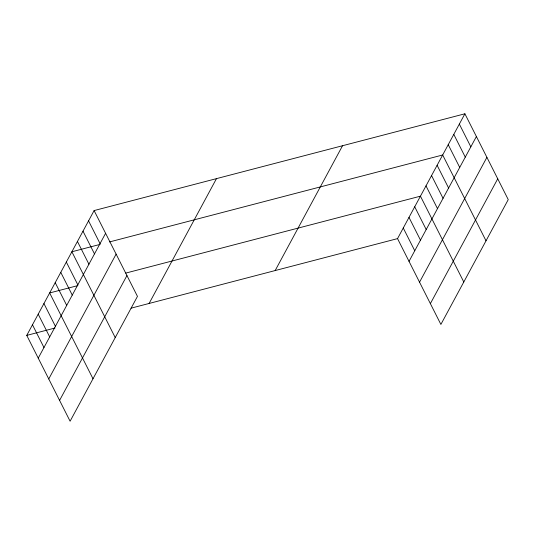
<?xml version="1.0" encoding="UTF-8"?>
<svg xmlns="http://www.w3.org/2000/svg" width="535" height="535" viewBox="0 0 535 535"><rect width="100%" height="100%" fill="white"/><g stroke="black" fill="none" stroke-linecap="round" stroke-linejoin="round"><path stroke-width="0.8" d="M94.113 210.569L137.462 296.383L70.098 421.212L26.75 335.391L94.113 210.569L464.902 113.788L508.25 199.608L440.887 324.431L397.538 238.617L464.902 113.788M38.239 358.142L105.602 233.313M48.752 378.954L116.115 254.125M59.586 400.401L126.949 275.572M149.111 303.459L216.474 178.63M275.177 270.549L342.54 145.727M409.028 261.361L476.391 136.532M419.54 282.172L486.904 157.35M430.374 303.619L497.737 178.79M100.119 244.388L71.884 251.764L115.232 337.578M109.535 241.934L442.672 154.983L486.021 240.797M77.889 285.583L49.655 292.953L93.003 378.773M125.738 273.097L420.443 196.171L463.791 281.992M26.75 335.391L54.985 328.022M131.068 308.167L397.538 238.617M459.344 124.087L470.833 146.831M453.787 134.385L465.276 157.13M448.23 144.684L459.719 167.428M437.115 165.282L448.604 188.026M431.558 175.58L443.047 198.325M426 185.872L437.49 208.623M414.719 206.784L426.208 229.528M408.994 217.391L420.483 240.141M403.263 228.004L414.752 250.748M88.556 220.868L100.045 243.612M82.999 231.167L94.488 253.911M77.441 241.466L88.93 264.21M66.327 262.056L77.816 284.807M60.769 272.355L72.258 295.099M55.212 282.654L66.701 305.398M43.93 303.566L55.419 326.31M38.199 314.172L49.688 336.916M32.474 324.785L43.964 347.529"/></g></svg>
